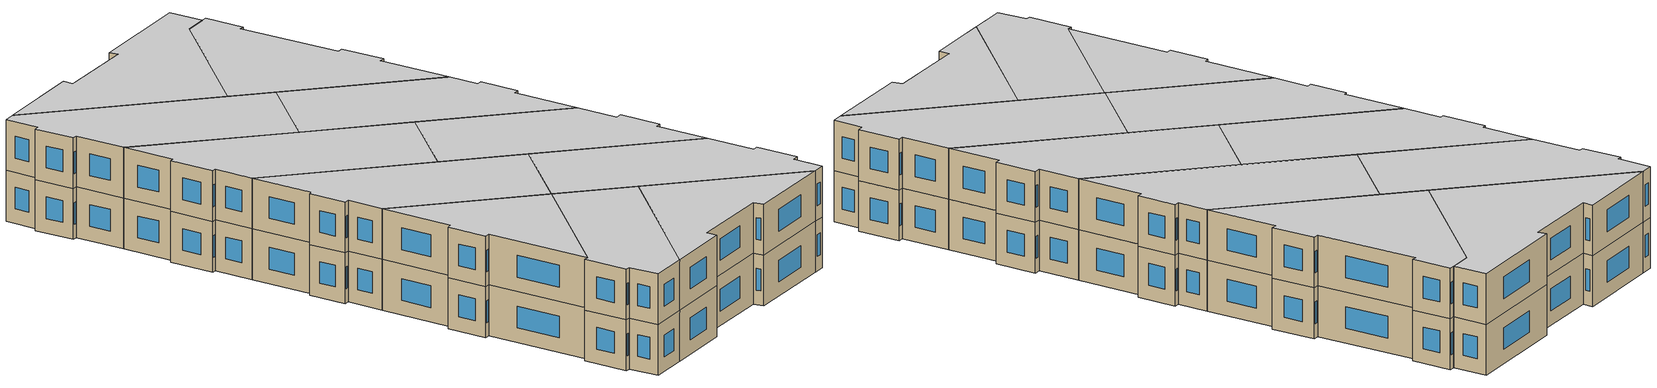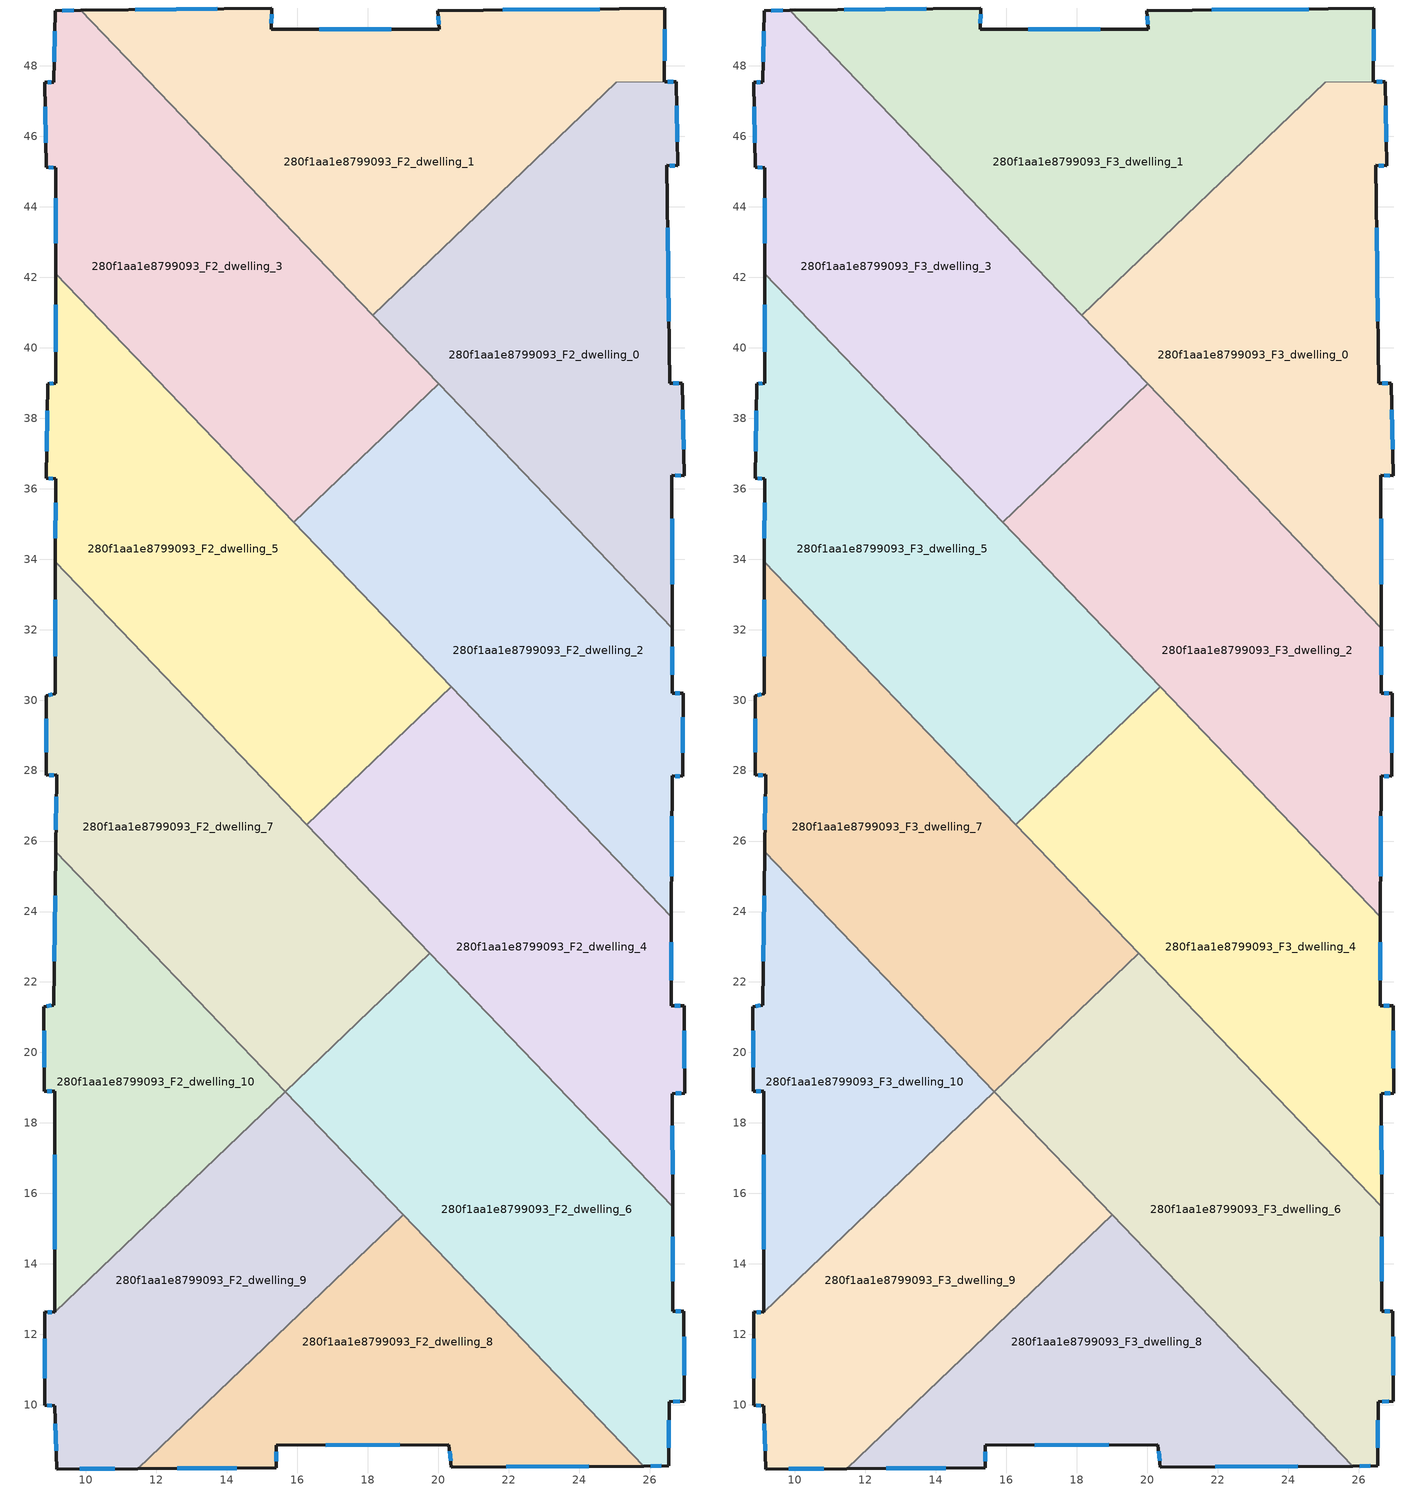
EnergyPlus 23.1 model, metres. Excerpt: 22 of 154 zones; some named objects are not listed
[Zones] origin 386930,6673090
280f1aa1e8799093_F2_dwelling_0
 floor to 280f1aa1e8799093_F1_dwelling_0 (EU_floor_Construction): 26.76,47.55 26.79,45.16 26.49,45.18 26.57,38.99 26.93,39 26.97,36.36 26.63,36.39 26.64,32.05 18.14,40.92 25.05,47.54 z6
 wall outside (EU_wall_Construction): 26.64,32.05 26.63,36.39 26.97,36.36 26.93,39 26.57,38.99 26.49,45.18 26.79,45.16 26.76,47.55 26.42,47.55 z6:9
 wall to 280f1aa1e8799093_F2_dwelling_1 (EU_wall_Construction): 26.42,47.55 25.05,47.54 18.14,40.92 z6:9
 wall to 280f1aa1e8799093_F2_dwelling_2 (EU_wall_Construction): 20.01,38.97 26.64,32.05 z6:9
 wall to 280f1aa1e8799093_F2_dwelling_3 (EU_wall_Construction): 18.14,40.92 20.01,38.97 z6:9
 window (EU_Window_Construction): 26.82,38.99 26.67,38.99 / 26.96,37.11 26.94,38.24 / 26.73,36.38 26.88,36.37 / 26.64,33.29 26.63,35.15 / 26.66,47.55 26.52,47.55 / 26.78,45.85 26.77,46.87 / 26.58,45.17 26.71,45.17 / 26.55,40.76 26.51,43.41 z6.86:8.14
280f1aa1e8799093_F2_dwelling_1
 floor to 280f1aa1e8799093_F1_dwelling_1 (EU_floor_Construction): 26.43,49.63 26.42,47.55 25.05,47.54 18.14,40.92 9.85,49.58 15.28,49.64 15.26,49.04 20.02,49.04 19.99,49.57 z6
 wall outside (EU_wall_Construction): 26.42,47.55 26.43,49.63 19.99,49.57 20.02,49.04 15.26,49.04 15.28,49.64 9.85,49.58 z6:9
 wall to 280f1aa1e8799093_F2_dwelling_3 (EU_wall_Construction): 9.85,49.58 18.14,40.92 z6:9
 window (EU_Window_Construction): 13.73,49.63 11.4,49.6 / 15.26,49.21 15.27,49.47 / 18.66,49.04 16.62,49.04 / 20,49.42 20.01,49.19 / 24.59,49.62 21.83,49.59 / 26.42,48.15 26.43,49.04 z6.86:8.14
280f1aa1e8799093_F2_dwelling_10
 floor to 280f1aa1e8799093_F1_dwelling_10 (EU_floor_Construction): 9.14,25.69 15.65,18.89 9.11,12.63 9.12,18.89 8.81,18.9 8.81,21.3 9.09,21.34 z6
 wall outside (EU_wall_Construction): 9.14,25.69 9.09,21.34 8.81,21.3 8.81,18.9 9.12,18.89 9.11,12.63 z6:9
 wall to 280f1aa1e8799093_F2_dwelling_7 (EU_wall_Construction): 15.65,18.89 9.14,25.69 z6:9
 wall to 280f1aa1e8799093_F2_dwelling_9 (EU_wall_Construction): 9.11,12.63 15.65,18.89 z6:9
 window (EU_Window_Construction): 9.01,21.33 8.89,21.31 / 9.13,24.45 9.1,22.59 / 9.11,17.1 9.11,14.42 / 8.9,18.9 9.03,18.89 / 8.81,20.62 8.81,19.59 z6.86:8.14
280f1aa1e8799093_F2_dwelling_2
 floor to 280f1aa1e8799093_F1_dwelling_2 (EU_floor_Construction): 26.64,32.05 26.64,30.2 26.95,30.19 26.94,27.84 26.63,27.85 26.62,23.85 15.9,35.04 20.01,38.97 z6
 wall outside (EU_wall_Construction): 26.62,23.85 26.63,27.85 26.94,27.84 26.95,30.19 26.64,30.2 26.64,32.05 z6:9
 wall to 280f1aa1e8799093_F2_dwelling_3 (EU_wall_Construction): 20.01,38.97 15.9,35.04 z6:9
 wall to 280f1aa1e8799093_F2_dwelling_4 (EU_wall_Construction): 20.36,30.39 26.62,23.85 z6:9
 wall to 280f1aa1e8799093_F2_dwelling_5 (EU_wall_Construction): 15.9,35.04 20.36,30.39 z6:9
 window (EU_Window_Construction): 26.62,24.99 26.63,26.71 / 26.64,30.72 26.64,31.52 / 26.86,30.19 26.73,30.19 / 26.94,28.51 26.94,29.52 / 26.72,27.85 26.85,27.84 z6.86:8.14
280f1aa1e8799093_F2_dwelling_3
 floor to 280f1aa1e8799093_F1_dwelling_3 (EU_floor_Construction): 9.85,49.58 20.01,38.97 15.9,35.04 9.14,42.11 9.15,45.11 8.87,45.13 8.84,47.53 9.09,47.54 9.12,49.57 z6
 wall outside (EU_wall_Construction): 9.85,49.58 9.12,49.57 9.09,47.54 8.84,47.53 8.87,45.13 9.15,45.11 9.14,42.11 z6:9
 wall to 280f1aa1e8799093_F2_dwelling_5 (EU_wall_Construction): 9.14,42.11 15.9,35.04 z6:9
 window (EU_Window_Construction): 8.84,46.85 8.86,45.82 / 9.02,47.54 8.91,47.53 / 9.12,48.99 9.1,48.12 / 9.65,49.58 9.33,49.57 / 9.14,44.25 9.14,42.96 / 8.95,45.12 9.07,45.12 z6.86:8.14
280f1aa1e8799093_F2_dwelling_4
 floor to 280f1aa1e8799093_F1_dwelling_4 (EU_floor_Construction): 26.62,23.85 26.61,21.33 26.98,21.32 26.99,18.84 26.65,18.83 26.65,15.62 16.27,26.47 20.36,30.38 z6
 wall outside (EU_wall_Construction): 26.65,15.62 26.65,18.83 26.99,18.84 26.98,21.32 26.61,21.33 26.62,23.85 z6:9
 wall to 280f1aa1e8799093_F2_dwelling_5 (EU_wall_Construction): 20.36,30.38 16.27,26.47 z6:9
 wall to 280f1aa1e8799093_F2_dwelling_6 (EU_wall_Construction): 19.76,22.82 26.65,15.62 z6:9
 wall to 280f1aa1e8799093_F2_dwelling_7 (EU_wall_Construction): 16.27,26.47 19.76,22.82 z6:9
 window (EU_Window_Construction): 26.65,16.54 26.65,17.92 / 26.61,22.05 26.61,23.13 / 26.87,21.32 26.71,21.33 / 26.99,19.55 26.98,20.61 / 26.74,18.83 26.89,18.84 z6.86:8.14
280f1aa1e8799093_F2_dwelling_5
 floor to 280f1aa1e8799093_F1_dwelling_5 (EU_floor_Construction): 9.14,42.11 20.36,30.38 16.27,26.47 9.13,33.92 9.14,36.28 8.87,36.3 8.91,38.98 9.14,39 z6
 wall outside (EU_wall_Construction): 9.14,42.11 9.14,39 8.91,38.98 8.87,36.3 9.14,36.28 9.13,33.92 z6:9
 wall to 280f1aa1e8799093_F2_dwelling_7 (EU_wall_Construction): 9.13,33.92 16.27,26.47 z6:9
 window (EU_Window_Construction): 8.9,38.21 8.88,37.06 / 9.08,38.99 8.98,38.98 / 9.14,41.22 9.14,39.89 / 9.14,35.6 9.13,34.6 / 8.95,36.29 9.06,36.28 z6.86:8.14
280f1aa1e8799093_F2_dwelling_6
 floor to 280f1aa1e8799093_F1_dwelling_6 (EU_floor_Construction): 26.65,15.62 26.65,12.66 26.97,12.66 26.98,10.11 26.55,10.08 26.54,8.26 25.83,8.26 15.65,18.89 19.76,22.82 z6
 wall outside (EU_wall_Construction): 25.83,8.26 26.54,8.26 26.55,10.08 26.98,10.11 26.97,12.66 26.65,12.66 26.65,15.62 z6:9
 wall to 280f1aa1e8799093_F2_dwelling_7 (EU_wall_Construction): 19.76,22.82 15.65,18.89 z6:9
 wall to 280f1aa1e8799093_F2_dwelling_8 (EU_wall_Construction): 19,15.39 25.83,8.26 z6:9
 wall to 280f1aa1e8799093_F2_dwelling_9 (EU_wall_Construction): 15.65,18.89 19,15.39 z6:9
 window (EU_Window_Construction): 26.54,8.78 26.55,9.56 / 26.03,8.26 26.33,8.26 / 26.65,13.5 26.65,14.77 / 26.88,12.66 26.74,12.66 / 26.98,10.84 26.97,11.93 / 26.68,10.09 26.86,10.1 z6.86:8.14
280f1aa1e8799093_F2_dwelling_7
 floor to 280f1aa1e8799093_F1_dwelling_7 (EU_floor_Construction): 9.13,33.92 19.76,22.82 15.65,18.89 9.14,25.69 9.17,27.88 8.88,27.87 8.87,30.12 9.12,30.18 z6
 wall outside (EU_wall_Construction): 9.13,33.92 9.12,30.18 8.87,30.12 8.88,27.87 9.17,27.88 9.14,25.69 z6:9
 window (EU_Window_Construction): 8.87,29.48 8.87,28.51 / 9.05,30.16 8.94,30.14 / 9.13,32.85 9.12,31.25 / 9.16,27.25 9.15,26.31 / 8.96,27.87 9.08,27.87 z6.86:8.14
280f1aa1e8799093_F2_dwelling_8
 floor to 280f1aa1e8799093_F1_dwelling_8 (EU_floor_Construction): 19,15.39 25.83,8.26 20.37,8.23 20.3,8.87 15.4,8.84 15.41,8.21 11.47,8.19 z6
 wall outside (EU_wall_Construction): 11.47,8.19 15.41,8.21 15.4,8.84 20.3,8.87 20.37,8.23 25.83,8.26 z6:9
 wall to 280f1aa1e8799093_F2_dwelling_9 (EU_wall_Construction): 19,15.39 11.47,8.19 z6:9
 window (EU_Window_Construction): 12.6,8.19 14.28,8.2 / 21.93,8.24 24.27,8.25 / 20.32,8.68 20.35,8.41 / 16.8,8.85 18.9,8.86 / 15.4,8.39 15.4,8.66 z6.86:8.14
280f1aa1e8799093_F2_dwelling_9
 floor to 280f1aa1e8799093_F1_dwelling_9 (EU_floor_Construction): 15.65,18.89 19,15.39 11.47,8.19 9.17,8.18 9.11,9.97 8.83,9.99 8.83,12.63 9.11,12.63 z6
 wall outside (EU_wall_Construction): 9.11,12.63 8.83,12.63 8.83,9.99 9.11,9.97 9.17,8.18 11.47,8.19 z6:9
 window (EU_Window_Construction): 9.03,12.63 8.91,12.63 / 9.83,8.18 10.81,8.18 / 9.12,9.46 9.15,8.69 / 8.91,9.99 9.03,9.98 / 8.83,11.88 8.83,10.75 z6.86:8.14
280f1aa1e8799093_F3_dwelling_0
 floor to 280f1aa1e8799093_F2_dwelling_0 (EU_floor_Construction): 26.76,47.55 26.79,45.16 26.49,45.18 26.57,38.99 26.93,39 26.97,36.36 26.63,36.39 26.64,32.05 18.14,40.92 25.05,47.54 z9
 wall outside (EU_wall_Construction): 26.64,32.05 26.63,36.39 26.97,36.36 26.93,39 26.57,38.99 26.49,45.18 26.79,45.16 26.76,47.55 26.42,47.55 z9:12
 wall to 280f1aa1e8799093_F3_dwelling_1 (EU_wall_Construction): 26.42,47.55 25.05,47.54 18.14,40.92 z9:12
 wall to 280f1aa1e8799093_F3_dwelling_2 (EU_wall_Construction): 20.01,38.97 26.64,32.05 z9:12
 wall to 280f1aa1e8799093_F3_dwelling_3 (EU_wall_Construction): 18.14,40.92 20.01,38.97 z9:12
 window (EU_Window_Construction): 26.82,38.99 26.67,38.99 / 26.96,37.11 26.94,38.24 / 26.73,36.38 26.88,36.37 / 26.64,33.29 26.63,35.15 / 26.66,47.55 26.52,47.55 / 26.78,45.85 26.77,46.87 / 26.58,45.17 26.71,45.17 / 26.55,40.76 26.51,43.41 z9.86:11.14
 ceiling to 280f1aa1e8799093_F4_dwelling_0 (EU_floor_Construction): 26.64,32.05 26.63,36.39 26.97,36.36 26.93,39 26.57,38.99 26.49,45.18 26.79,45.16 26.76,47.55 25.05,47.54 18.14,40.92 z12
280f1aa1e8799093_F3_dwelling_1
 floor to 280f1aa1e8799093_F2_dwelling_1 (EU_floor_Construction): 26.43,49.63 26.42,47.55 25.05,47.54 18.14,40.92 9.85,49.58 15.28,49.64 15.26,49.04 20.02,49.04 19.99,49.57 z9
 wall outside (EU_wall_Construction): 26.42,47.55 26.43,49.63 19.99,49.57 20.02,49.04 15.26,49.04 15.28,49.64 9.85,49.58 z9:12
 wall to 280f1aa1e8799093_F3_dwelling_3 (EU_wall_Construction): 9.85,49.58 18.14,40.92 z9:12
 window (EU_Window_Construction): 13.73,49.63 11.4,49.6 / 15.26,49.21 15.27,49.47 / 18.66,49.04 16.62,49.04 / 20,49.42 20.01,49.19 / 24.59,49.62 21.83,49.59 / 26.42,48.15 26.43,49.04 z9.86:11.14
 ceiling to 280f1aa1e8799093_F4_dwelling_1 (EU_floor_Construction): 26.42,47.55 26.43,49.63 19.99,49.57 20.02,49.04 15.26,49.04 15.28,49.64 9.85,49.58 18.14,40.92 25.05,47.54 z12
280f1aa1e8799093_F3_dwelling_10
 floor to 280f1aa1e8799093_F2_dwelling_10 (EU_floor_Construction): 9.14,25.69 15.65,18.89 9.11,12.63 9.12,18.89 8.81,18.9 8.81,21.3 9.09,21.34 z9
 wall outside (EU_wall_Construction): 9.14,25.69 9.09,21.34 8.81,21.3 8.81,18.9 9.12,18.89 9.11,12.63 z9:12
 wall to 280f1aa1e8799093_F3_dwelling_7 (EU_wall_Construction): 15.65,18.89 9.14,25.69 z9:12
 wall to 280f1aa1e8799093_F3_dwelling_9 (EU_wall_Construction): 9.11,12.63 15.65,18.89 z9:12
 window (EU_Window_Construction): 9.01,21.33 8.89,21.31 / 9.13,24.45 9.1,22.59 / 9.11,17.1 9.11,14.42 / 8.9,18.9 9.03,18.89 / 8.81,20.62 8.81,19.59 z9.86:11.14
 ceiling to 280f1aa1e8799093_F4_dwelling_10 (EU_floor_Construction): 15.65,18.89 9.14,25.69 9.09,21.34 8.81,21.3 8.81,18.9 9.12,18.89 9.11,12.63 z12
280f1aa1e8799093_F3_dwelling_2
 floor to 280f1aa1e8799093_F2_dwelling_2 (EU_floor_Construction): 26.64,32.05 26.64,30.2 26.95,30.19 26.94,27.84 26.63,27.85 26.62,23.85 15.9,35.04 20.01,38.97 z9
 wall outside (EU_wall_Construction): 26.62,23.85 26.63,27.85 26.94,27.84 26.95,30.19 26.64,30.2 26.64,32.05 z9:12
 wall to 280f1aa1e8799093_F3_dwelling_3 (EU_wall_Construction): 20.01,38.97 15.9,35.04 z9:12
 wall to 280f1aa1e8799093_F3_dwelling_4 (EU_wall_Construction): 20.36,30.39 26.62,23.85 z9:12
 wall to 280f1aa1e8799093_F3_dwelling_5 (EU_wall_Construction): 15.9,35.04 20.36,30.39 z9:12
 window (EU_Window_Construction): 26.62,24.99 26.63,26.71 / 26.64,30.72 26.64,31.52 / 26.86,30.19 26.73,30.19 / 26.94,28.51 26.94,29.52 / 26.72,27.85 26.85,27.84 z9.86:11.14
 ceiling to 280f1aa1e8799093_F4_dwelling_2 (EU_floor_Construction): 26.62,23.85 26.63,27.85 26.94,27.84 26.95,30.19 26.64,30.2 26.64,32.05 20.01,38.97 15.9,35.04 z12
280f1aa1e8799093_F3_dwelling_3
 floor to 280f1aa1e8799093_F2_dwelling_3 (EU_floor_Construction): 9.85,49.58 20.01,38.97 15.9,35.04 9.14,42.11 9.15,45.11 8.87,45.13 8.84,47.53 9.09,47.54 9.12,49.57 z9
 wall outside (EU_wall_Construction): 9.85,49.58 9.12,49.57 9.09,47.54 8.84,47.53 8.87,45.13 9.15,45.11 9.14,42.11 z9:12
 wall to 280f1aa1e8799093_F3_dwelling_5 (EU_wall_Construction): 9.14,42.11 15.9,35.04 z9:12
 window (EU_Window_Construction): 8.84,46.85 8.86,45.82 / 9.02,47.54 8.91,47.53 / 9.12,48.99 9.1,48.12 / 9.65,49.58 9.33,49.57 / 9.14,44.25 9.14,42.96 / 8.95,45.12 9.07,45.12 z9.86:11.14
 ceiling to 280f1aa1e8799093_F4_dwelling_3 (EU_floor_Construction): 20.01,38.97 9.85,49.58 9.12,49.57 9.09,47.54 8.84,47.53 8.87,45.13 9.15,45.11 9.14,42.11 15.9,35.04 z12
280f1aa1e8799093_F3_dwelling_4
 floor to 280f1aa1e8799093_F2_dwelling_4 (EU_floor_Construction): 26.62,23.85 26.61,21.33 26.98,21.32 26.99,18.84 26.65,18.83 26.65,15.62 16.27,26.47 20.36,30.38 z9
 wall outside (EU_wall_Construction): 26.65,15.62 26.65,18.83 26.99,18.84 26.98,21.32 26.61,21.33 26.62,23.85 z9:12
 wall to 280f1aa1e8799093_F3_dwelling_5 (EU_wall_Construction): 20.36,30.38 16.27,26.47 z9:12
 wall to 280f1aa1e8799093_F3_dwelling_6 (EU_wall_Construction): 19.76,22.82 26.65,15.62 z9:12
 wall to 280f1aa1e8799093_F3_dwelling_7 (EU_wall_Construction): 16.27,26.47 19.76,22.82 z9:12
 window (EU_Window_Construction): 26.65,16.54 26.65,17.92 / 26.61,22.05 26.61,23.13 / 26.87,21.32 26.71,21.33 / 26.99,19.55 26.98,20.61 / 26.74,18.83 26.89,18.84 z9.86:11.14
 ceiling to 280f1aa1e8799093_F4_dwelling_4 (EU_floor_Construction): 26.65,15.62 26.65,18.83 26.99,18.84 26.98,21.32 26.61,21.33 26.62,23.85 20.36,30.38 16.27,26.47 z12
280f1aa1e8799093_F3_dwelling_5
 floor to 280f1aa1e8799093_F2_dwelling_5 (EU_floor_Construction): 9.14,42.11 20.36,30.38 16.27,26.47 9.13,33.92 9.14,36.28 8.87,36.3 8.91,38.98 9.14,39 z9
 wall outside (EU_wall_Construction): 9.14,42.11 9.14,39 8.91,38.98 8.87,36.3 9.14,36.28 9.13,33.92 z9:12
 wall to 280f1aa1e8799093_F3_dwelling_7 (EU_wall_Construction): 9.13,33.92 16.27,26.47 z9:12
 window (EU_Window_Construction): 8.9,38.21 8.88,37.06 / 9.08,38.99 8.98,38.98 / 9.14,41.22 9.14,39.89 / 9.14,35.6 9.13,34.6 / 8.95,36.29 9.06,36.28 z9.86:11.14
 ceiling to 280f1aa1e8799093_F4_dwelling_5 (EU_floor_Construction): 20.36,30.38 9.14,42.11 9.14,39 8.91,38.98 8.87,36.3 9.14,36.28 9.13,33.92 16.27,26.47 z12
280f1aa1e8799093_F3_dwelling_6
 floor to 280f1aa1e8799093_F2_dwelling_6 (EU_floor_Construction): 26.65,15.62 26.65,12.66 26.97,12.66 26.98,10.11 26.55,10.08 26.54,8.26 25.83,8.26 15.65,18.89 19.76,22.82 z9
 wall outside (EU_wall_Construction): 25.83,8.26 26.54,8.26 26.55,10.08 26.98,10.11 26.97,12.66 26.65,12.66 26.65,15.62 z9:12
 wall to 280f1aa1e8799093_F3_dwelling_7 (EU_wall_Construction): 19.76,22.82 15.65,18.89 z9:12
 wall to 280f1aa1e8799093_F3_dwelling_8 (EU_wall_Construction): 19,15.39 25.83,8.26 z9:12
 wall to 280f1aa1e8799093_F3_dwelling_9 (EU_wall_Construction): 15.65,18.89 19,15.39 z9:12
 window (EU_Window_Construction): 26.54,8.78 26.55,9.56 / 26.03,8.26 26.33,8.26 / 26.65,13.5 26.65,14.77 / 26.88,12.66 26.74,12.66 / 26.98,10.84 26.97,11.93 / 26.68,10.09 26.86,10.1 z9.86:11.14
 ceiling to 280f1aa1e8799093_F4_dwelling_6 (EU_floor_Construction): 26.54,8.26 26.55,10.08 26.98,10.11 26.97,12.66 26.65,12.66 26.65,15.62 19.76,22.82 15.65,18.89 25.83,8.26 z12
280f1aa1e8799093_F3_dwelling_7
 floor to 280f1aa1e8799093_F2_dwelling_7 (EU_floor_Construction): 9.13,33.92 19.76,22.82 15.65,18.89 9.14,25.69 9.17,27.88 8.88,27.87 8.87,30.12 9.12,30.18 z9
 wall outside (EU_wall_Construction): 9.13,33.92 9.12,30.18 8.87,30.12 8.88,27.87 9.17,27.88 9.14,25.69 z9:12
 window (EU_Window_Construction): 8.87,29.48 8.87,28.51 / 9.05,30.16 8.94,30.14 / 9.13,32.85 9.12,31.25 / 9.16,27.25 9.15,26.31 / 8.96,27.87 9.08,27.87 z9.86:11.14
 ceiling to 280f1aa1e8799093_F4_dwelling_7 (EU_floor_Construction): 19.76,22.82 9.13,33.92 9.12,30.18 8.87,30.12 8.88,27.87 9.17,27.88 9.14,25.69 15.65,18.89 z12
280f1aa1e8799093_F3_dwelling_8
 floor to 280f1aa1e8799093_F2_dwelling_8 (EU_floor_Construction): 19,15.39 25.83,8.26 20.37,8.23 20.3,8.87 15.4,8.84 15.41,8.21 11.47,8.19 z9
 wall outside (EU_wall_Construction): 11.47,8.19 15.41,8.21 15.4,8.84 20.3,8.87 20.37,8.23 25.83,8.26 z9:12
 wall to 280f1aa1e8799093_F3_dwelling_9 (EU_wall_Construction): 19,15.39 11.47,8.19 z9:12
 window (EU_Window_Construction): 12.6,8.19 14.28,8.2 / 21.93,8.24 24.27,8.25 / 20.32,8.68 20.35,8.41 / 16.8,8.85 18.9,8.86 / 15.4,8.39 15.4,8.66 z9.86:11.14
 ceiling to 280f1aa1e8799093_F4_dwelling_8 (EU_floor_Construction): 25.83,8.26 19,15.39 11.47,8.19 15.41,8.21 15.4,8.84 20.3,8.87 20.37,8.23 z12
280f1aa1e8799093_F3_dwelling_9
 floor to 280f1aa1e8799093_F2_dwelling_9 (EU_floor_Construction): 15.65,18.89 19,15.39 11.47,8.19 9.17,8.18 9.11,9.97 8.83,9.99 8.83,12.63 9.11,12.63 z9
 wall outside (EU_wall_Construction): 9.11,12.63 8.83,12.63 8.83,9.99 9.11,9.97 9.17,8.18 11.47,8.19 z9:12
 window (EU_Window_Construction): 9.03,12.63 8.91,12.63 / 9.83,8.18 10.81,8.18 / 9.12,9.46 9.15,8.69 / 8.91,9.99 9.03,9.98 / 8.83,11.88 8.83,10.75 z9.86:11.14
 ceiling to 280f1aa1e8799093_F4_dwelling_9 (EU_floor_Construction): 19,15.39 15.65,18.89 9.11,12.63 8.83,12.63 8.83,9.99 9.11,9.97 9.17,8.18 11.47,8.19 z12
[Building]
EU S2 Campaign: North Axis=0; Terrain=City; Solar Distribution=FullExterior
[Site:Location]
Helsinki-Vantaa.AP: Latitude=60.317; Longitude=24.963; Time Zone=2; Elevation=54.6
[SizingPeriod:WeatherFileDays]
AnnualSizingPeriod: Begin Month=1; Begin Day of Month=1; End Month=12; End Day of Month=31; Day of Week for Start Day=Monday; Use Weather File Daylight Saving Period=No; Use Weather File Rain and Snow Indicators=No
[MATERIAL]
EU_InternalMass_Material: Roughness=MediumRough; Thickness=0.1; Conductivity=1; Density=1800; Specific Heat=900; Thermal Absorptance=0.9; Solar Absorptance=0.7; Visible Absorptance=0.7
[MATERIAL:NOMASS] Roughness=MediumRough; Thermal Absorptance=0.9; Solar Absorptance=0.7; Visible Absorptance=0.7
Name | Thermal Resistance
EU_wall_NoMass | 1.10183
EU_floor_NoMass | 1.70606
[WINDOWMATERIAL:SIMPLEGLAZINGSYSTEM]
EU_Window_SimpleGlazing: UFactor=3.11035; Solar Heat Gain Coefficient=0.8; Visible Transmittance=0.8
[CONSTRUCTION]
EU_wall_Construction: EU_wall_NoMass
EU_floor_Construction: EU_floor_NoMass
EU_Window_Construction: EU_Window_SimpleGlazing
EU_InternalMass_Construction: EU_InternalMass_Material
[ZONE] Type=1; Multiplier=1; Ceiling Height=autocalculate; Floor Area=autocalculate; Part of Total Floor Area=Yes
Name | Volume
280f1aa1e8799093_F2_dwelling_0; 280f1aa1e8799093_F3_dwelling_0 | 214.6875
280f1aa1e8799093_F2_dwelling_1; 280f1aa1e8799093_F3_dwelling_1 | 220.052
280f1aa1e8799093_F2_dwelling_10; 280f1aa1e8799093_F3_dwelling_10 | 130.581
280f1aa1e8799093_F2_dwelling_2; 280f1aa1e8799093_F3_dwelling_2 | 216.042
280f1aa1e8799093_F2_dwelling_3; 280f1aa1e8799093_F3_dwelling_3 | 218.72
280f1aa1e8799093_F2_dwelling_4; 280f1aa1e8799093_F3_dwelling_4 | 207.075
280f1aa1e8799093_F2_dwelling_5; 280f1aa1e8799093_F3_dwelling_5 | 227.642
280f1aa1e8799093_F2_dwelling_6; 280f1aa1e8799093_F3_dwelling_6 | 221.536
280f1aa1e8799093_F2_dwelling_7; 280f1aa1e8799093_F3_dwelling_7 | 213.204
280f1aa1e8799093_F2_dwelling_8; 280f1aa1e8799093_F3_dwelling_8 | 144.91
280f1aa1e8799093_F2_dwelling_9; 280f1aa1e8799093_F3_dwelling_9 | 159.262
[INTERNALMASS] Construction=EU_InternalMass_Construction
Name | Zone or ZoneList | Surface Area
280f1aa1e8799093_F2_dwelling_0_EU_InternalMass | 280f1aa1e8799093_F2_dwelling_0 | 71.5622
280f1aa1e8799093_F2_dwelling_1_EU_InternalMass | 280f1aa1e8799093_F2_dwelling_1 | 73.3507
280f1aa1e8799093_F2_dwelling_2_EU_InternalMass | 280f1aa1e8799093_F2_dwelling_2 | 72.0144
280f1aa1e8799093_F2_dwelling_3_EU_InternalMass | 280f1aa1e8799093_F2_dwelling_3 | 72.9069
280f1aa1e8799093_F2_dwelling_4_EU_InternalMass | 280f1aa1e8799093_F2_dwelling_4 | 69.0252
280f1aa1e8799093_F2_dwelling_5_EU_InternalMass | 280f1aa1e8799093_F2_dwelling_5 | 75.8806
280f1aa1e8799093_F2_dwelling_6_EU_InternalMass | 280f1aa1e8799093_F2_dwelling_6 | 73.8447
280f1aa1e8799093_F2_dwelling_7_EU_InternalMass | 280f1aa1e8799093_F2_dwelling_7 | 71.0675
280f1aa1e8799093_F2_dwelling_8_EU_InternalMass | 280f1aa1e8799093_F2_dwelling_8 | 48.3039
280f1aa1e8799093_F2_dwelling_9_EU_InternalMass | 280f1aa1e8799093_F2_dwelling_9 | 53.0879
280f1aa1e8799093_F2_dwelling_10_EU_InternalMass | 280f1aa1e8799093_F2_dwelling_10 | 43.5272
280f1aa1e8799093_F3_dwelling_0_EU_InternalMass | 280f1aa1e8799093_F3_dwelling_0 | 71.5622
280f1aa1e8799093_F3_dwelling_1_EU_InternalMass | 280f1aa1e8799093_F3_dwelling_1 | 73.3507
280f1aa1e8799093_F3_dwelling_2_EU_InternalMass | 280f1aa1e8799093_F3_dwelling_2 | 72.0144
280f1aa1e8799093_F3_dwelling_3_EU_InternalMass | 280f1aa1e8799093_F3_dwelling_3 | 72.9069
280f1aa1e8799093_F3_dwelling_4_EU_InternalMass | 280f1aa1e8799093_F3_dwelling_4 | 69.0252
280f1aa1e8799093_F3_dwelling_5_EU_InternalMass | 280f1aa1e8799093_F3_dwelling_5 | 75.8806
280f1aa1e8799093_F3_dwelling_6_EU_InternalMass | 280f1aa1e8799093_F3_dwelling_6 | 73.8447
280f1aa1e8799093_F3_dwelling_7_EU_InternalMass | 280f1aa1e8799093_F3_dwelling_7 | 71.0675
280f1aa1e8799093_F3_dwelling_8_EU_InternalMass | 280f1aa1e8799093_F3_dwelling_8 | 48.3039
280f1aa1e8799093_F3_dwelling_9_EU_InternalMass | 280f1aa1e8799093_F3_dwelling_9 | 53.0879
280f1aa1e8799093_F3_dwelling_10_EU_InternalMass | 280f1aa1e8799093_F3_dwelling_10 | 43.5272
[OTHEREQUIPMENT] Fuel Type=Electricity; Design Level Calculation Method=Watts/Area; Power per Zone Floor Area=1; Fraction Latent=0; Fraction Radiant=0; Fraction Lost=0; Carbon Dioxide Generation Rate=0; EndUse Subcategory=EU_Step8_InternalGains
Name | Zone or ZoneList or Space or SpaceList | Schedule
EU_Step8_InternalGain_280f1aa1e8799093_F2_dwelling_0_f000 | 280f1aa1e8799093_F2_dwelling_0 | EU_Step8_GainSchedule_280f1aa1e8799093_F2_dwelling_0_f000
EU_Step8_InternalGain_280f1aa1e8799093_F2_dwelling_1_f000 | 280f1aa1e8799093_F2_dwelling_1 | EU_Step8_GainSchedule_280f1aa1e8799093_F2_dwelling_1_f000
EU_Step8_InternalGain_280f1aa1e8799093_F2_dwelling_2_f000 | 280f1aa1e8799093_F2_dwelling_2 | EU_Step8_GainSchedule_280f1aa1e8799093_F2_dwelling_2_f000
EU_Step8_InternalGain_280f1aa1e8799093_F2_dwelling_3_f000 | 280f1aa1e8799093_F2_dwelling_3 | EU_Step8_GainSchedule_280f1aa1e8799093_F2_dwelling_3_f000
EU_Step8_InternalGain_280f1aa1e8799093_F2_dwelling_4_f000 | 280f1aa1e8799093_F2_dwelling_4 | EU_Step8_GainSchedule_280f1aa1e8799093_F2_dwelling_4_f000
EU_Step8_InternalGain_280f1aa1e8799093_F2_dwelling_5_f000 | 280f1aa1e8799093_F2_dwelling_5 | EU_Step8_GainSchedule_280f1aa1e8799093_F2_dwelling_5_f000
EU_Step8_InternalGain_280f1aa1e8799093_F2_dwelling_6_f000 | 280f1aa1e8799093_F2_dwelling_6 | EU_Step8_GainSchedule_280f1aa1e8799093_F2_dwelling_6_f000
EU_Step8_InternalGain_280f1aa1e8799093_F2_dwelling_7_f000 | 280f1aa1e8799093_F2_dwelling_7 | EU_Step8_GainSchedule_280f1aa1e8799093_F2_dwelling_7_f000
EU_Step8_InternalGain_280f1aa1e8799093_F2_dwelling_8_f000 | 280f1aa1e8799093_F2_dwelling_8 | EU_Step8_GainSchedule_280f1aa1e8799093_F2_dwelling_8_f000
EU_Step8_InternalGain_280f1aa1e8799093_F2_dwelling_9_f000 | 280f1aa1e8799093_F2_dwelling_9 | EU_Step8_GainSchedule_280f1aa1e8799093_F2_dwelling_9_f000
EU_Step8_InternalGain_280f1aa1e8799093_F2_dwelling_10_f000 | 280f1aa1e8799093_F2_dwelling_10 | EU_Step8_GainSchedule_280f1aa1e8799093_F2_dwelling_10_f000
EU_Step8_InternalGain_280f1aa1e8799093_F3_dwelling_0_f000 | 280f1aa1e8799093_F3_dwelling_0 | EU_Step8_GainSchedule_280f1aa1e8799093_F3_dwelling_0_f000
EU_Step8_InternalGain_280f1aa1e8799093_F3_dwelling_1_f000 | 280f1aa1e8799093_F3_dwelling_1 | EU_Step8_GainSchedule_280f1aa1e8799093_F3_dwelling_1_f000
EU_Step8_InternalGain_280f1aa1e8799093_F3_dwelling_2_f000 | 280f1aa1e8799093_F3_dwelling_2 | EU_Step8_GainSchedule_280f1aa1e8799093_F3_dwelling_2_f000
EU_Step8_InternalGain_280f1aa1e8799093_F3_dwelling_3_f000 | 280f1aa1e8799093_F3_dwelling_3 | EU_Step8_GainSchedule_280f1aa1e8799093_F3_dwelling_3_f000
EU_Step8_InternalGain_280f1aa1e8799093_F3_dwelling_4_f000 | 280f1aa1e8799093_F3_dwelling_4 | EU_Step8_GainSchedule_280f1aa1e8799093_F3_dwelling_4_f000
EU_Step8_InternalGain_280f1aa1e8799093_F3_dwelling_5_f000 | 280f1aa1e8799093_F3_dwelling_5 | EU_Step8_GainSchedule_280f1aa1e8799093_F3_dwelling_5_f000
EU_Step8_InternalGain_280f1aa1e8799093_F3_dwelling_6_f000 | 280f1aa1e8799093_F3_dwelling_6 | EU_Step8_GainSchedule_280f1aa1e8799093_F3_dwelling_6_f000
EU_Step8_InternalGain_280f1aa1e8799093_F3_dwelling_7_f000 | 280f1aa1e8799093_F3_dwelling_7 | EU_Step8_GainSchedule_280f1aa1e8799093_F3_dwelling_7_f000
EU_Step8_InternalGain_280f1aa1e8799093_F3_dwelling_8_f000 | 280f1aa1e8799093_F3_dwelling_8 | EU_Step8_GainSchedule_280f1aa1e8799093_F3_dwelling_8_f000
EU_Step8_InternalGain_280f1aa1e8799093_F3_dwelling_9_f000 | 280f1aa1e8799093_F3_dwelling_9 | EU_Step8_GainSchedule_280f1aa1e8799093_F3_dwelling_9_f000
EU_Step8_InternalGain_280f1aa1e8799093_F3_dwelling_10_f000 | 280f1aa1e8799093_F3_dwelling_10 | EU_Step8_GainSchedule_280f1aa1e8799093_F3_dwelling_10_f000
[ZONEVENTILATION:DESIGNFLOWRATE] Schedule=EU_AlwaysOn; Design Flow Rate Calculation Method=AirChanges/Hour; Air Changes per Hour=0.756316; Ventilation Type=Natural; Fan Pressure Rise=0; Fan Total Efficiency=1; Constant Term Coefficient=1; Temperature Term Coefficient=0; Velocity Term Coefficient=0; Velocity Squared Term Coefficient=0; Minimum Indoor Temperature=-100; Maximum Indoor Temperature=100; Delta Temperature=-100; Minimum Outdoor Temperature=-100; Maximum Outdoor Temperature=100; Maximum Wind Speed=40
Name | Zone or ZoneList or Space or SpaceList
EU_ConstantAir_280f1aa1e8799093_F2_dwelling_0 | 280f1aa1e8799093_F2_dwelling_0
EU_ConstantAir_280f1aa1e8799093_F2_dwelling_1 | 280f1aa1e8799093_F2_dwelling_1
EU_ConstantAir_280f1aa1e8799093_F2_dwelling_2 | 280f1aa1e8799093_F2_dwelling_2
EU_ConstantAir_280f1aa1e8799093_F2_dwelling_3 | 280f1aa1e8799093_F2_dwelling_3
EU_ConstantAir_280f1aa1e8799093_F2_dwelling_4 | 280f1aa1e8799093_F2_dwelling_4
EU_ConstantAir_280f1aa1e8799093_F2_dwelling_5 | 280f1aa1e8799093_F2_dwelling_5
EU_ConstantAir_280f1aa1e8799093_F2_dwelling_6 | 280f1aa1e8799093_F2_dwelling_6
EU_ConstantAir_280f1aa1e8799093_F2_dwelling_7 | 280f1aa1e8799093_F2_dwelling_7
EU_ConstantAir_280f1aa1e8799093_F2_dwelling_8 | 280f1aa1e8799093_F2_dwelling_8
EU_ConstantAir_280f1aa1e8799093_F2_dwelling_9 | 280f1aa1e8799093_F2_dwelling_9
EU_ConstantAir_280f1aa1e8799093_F2_dwelling_10 | 280f1aa1e8799093_F2_dwelling_10
EU_ConstantAir_280f1aa1e8799093_F3_dwelling_0 | 280f1aa1e8799093_F3_dwelling_0
EU_ConstantAir_280f1aa1e8799093_F3_dwelling_1 | 280f1aa1e8799093_F3_dwelling_1
EU_ConstantAir_280f1aa1e8799093_F3_dwelling_2 | 280f1aa1e8799093_F3_dwelling_2
EU_ConstantAir_280f1aa1e8799093_F3_dwelling_3 | 280f1aa1e8799093_F3_dwelling_3
EU_ConstantAir_280f1aa1e8799093_F3_dwelling_4 | 280f1aa1e8799093_F3_dwelling_4
EU_ConstantAir_280f1aa1e8799093_F3_dwelling_5 | 280f1aa1e8799093_F3_dwelling_5
EU_ConstantAir_280f1aa1e8799093_F3_dwelling_6 | 280f1aa1e8799093_F3_dwelling_6
EU_ConstantAir_280f1aa1e8799093_F3_dwelling_7 | 280f1aa1e8799093_F3_dwelling_7
EU_ConstantAir_280f1aa1e8799093_F3_dwelling_8 | 280f1aa1e8799093_F3_dwelling_8
EU_ConstantAir_280f1aa1e8799093_F3_dwelling_9 | 280f1aa1e8799093_F3_dwelling_9
EU_ConstantAir_280f1aa1e8799093_F3_dwelling_10 | 280f1aa1e8799093_F3_dwelling_10
[HVACTEMPLATE:ZONE:IDEALLOADSAIRSYSTEM] System Availability Schedule=EU_AlwaysOn; Maximum Heating Supply Air Temperature=50; Minimum Cooling Supply Air Temperature=13; Maximum Heating Supply Air Humidity Ratio=0.0156; Minimum Cooling Supply Air Humidity Ratio=0.0077; Heating Limit=NoLimit; Cooling Limit=NoLimit; Heating Availability Schedule=EU_AlwaysOn; Cooling Availability Schedule=EU_CoolingOff; Dehumidification Control Type=ConstantSensibleHeatRatio; Cooling Sensible Heat Ratio=0.7; Dehumidification Setpoint=60; Humidification Control Type=None; Humidification Setpoint=30; Outdoor Air Method=None; Outdoor Air Flow Rate per Person=0.00944; Outdoor Air Flow Rate per Zone Floor Area=0; Outdoor Air Flow Rate per Zone=0; Demand Controlled Ventilation Type=None; Outdoor Air Economizer Type=NoEconomizer; Heat Recovery Type=None; Sensible Heat Recovery Effectiveness=0.7; Latent Heat Recovery Effectiveness=0.65
Name | Template Thermostat
280f1aa1e8799093_F2_dwelling_0 | EU_HeatOnly_280f1aa1e8799093_F2_dwelling_0
280f1aa1e8799093_F2_dwelling_1 | EU_HeatOnly_280f1aa1e8799093_F2_dwelling_1
280f1aa1e8799093_F2_dwelling_2 | EU_HeatOnly_280f1aa1e8799093_F2_dwelling_2
280f1aa1e8799093_F2_dwelling_3 | EU_HeatOnly_280f1aa1e8799093_F2_dwelling_3
280f1aa1e8799093_F2_dwelling_4 | EU_HeatOnly_280f1aa1e8799093_F2_dwelling_4
280f1aa1e8799093_F2_dwelling_5 | EU_HeatOnly_280f1aa1e8799093_F2_dwelling_5
280f1aa1e8799093_F2_dwelling_6 | EU_HeatOnly_280f1aa1e8799093_F2_dwelling_6
280f1aa1e8799093_F2_dwelling_7 | EU_HeatOnly_280f1aa1e8799093_F2_dwelling_7
280f1aa1e8799093_F2_dwelling_8 | EU_HeatOnly_280f1aa1e8799093_F2_dwelling_8
280f1aa1e8799093_F2_dwelling_9 | EU_HeatOnly_280f1aa1e8799093_F2_dwelling_9
280f1aa1e8799093_F2_dwelling_10 | EU_HeatOnly_280f1aa1e8799093_F2_dwelling_10
280f1aa1e8799093_F3_dwelling_0 | EU_HeatOnly_280f1aa1e8799093_F3_dwelling_0
280f1aa1e8799093_F3_dwelling_1 | EU_HeatOnly_280f1aa1e8799093_F3_dwelling_1
280f1aa1e8799093_F3_dwelling_2 | EU_HeatOnly_280f1aa1e8799093_F3_dwelling_2
280f1aa1e8799093_F3_dwelling_3 | EU_HeatOnly_280f1aa1e8799093_F3_dwelling_3
280f1aa1e8799093_F3_dwelling_4 | EU_HeatOnly_280f1aa1e8799093_F3_dwelling_4
280f1aa1e8799093_F3_dwelling_5 | EU_HeatOnly_280f1aa1e8799093_F3_dwelling_5
280f1aa1e8799093_F3_dwelling_6 | EU_HeatOnly_280f1aa1e8799093_F3_dwelling_6
280f1aa1e8799093_F3_dwelling_7 | EU_HeatOnly_280f1aa1e8799093_F3_dwelling_7
280f1aa1e8799093_F3_dwelling_8 | EU_HeatOnly_280f1aa1e8799093_F3_dwelling_8
280f1aa1e8799093_F3_dwelling_9 | EU_HeatOnly_280f1aa1e8799093_F3_dwelling_9
280f1aa1e8799093_F3_dwelling_10 | EU_HeatOnly_280f1aa1e8799093_F3_dwelling_10
[SIZING:ZONE] Zone Cooling Design Supply Air Temperature Input Method=SupplyAirTemperature; Zone Cooling Design Supply Air Temperature=13; Zone Heating Design Supply Air Temperature Input Method=SupplyAirTemperature; Zone Heating Design Supply Air Temperature=50; Zone Cooling Design Supply Air Humidity Ratio=0.008; Zone Heating Design Supply Air Humidity Ratio=0.008; Cooling Design Air Flow Method=DesignDay; Cooling Design Air Flow Rate=0; Cooling Minimum Air Flow per Zone Floor Area=0.000762; Cooling Minimum Air Flow=0; Cooling Minimum Air Flow Fraction=0.2; Heating Design Air Flow Method=DesignDay; Heating Design Air Flow Rate=0; Heating Maximum Air Flow per Zone Floor Area=0.002032; Heating Maximum Air Flow=0.141576; Heating Maximum Air Flow Fraction=0.3; Account for Dedicated Outdoor Air System=No; Dedicated Outdoor Air System Control Strategy=NeutralSupplyAir; Dedicated Outdoor Air Low Setpoint Temperature for Design=autosize; Dedicated Outdoor Air High Setpoint Temperature for Design=autosize; Zone Load Sizing Method=Sensible Load Only No Latent Load; Zone Latent Cooling Design Supply Air Humidity Ratio Input Method=HumidityRatioDifference; Zone Cooling Design Supply Air Humidity Ratio Difference=0.005; Zone Latent Heating Design Supply Air Humidity Ratio Input Method=HumidityRatioDifference; Zone Humidification Design Supply Air Humidity Ratio Difference=0.005
280f1aa1e8799093_F2_dwelling_0; 280f1aa1e8799093_F2_dwelling_1; 280f1aa1e8799093_F2_dwelling_2; 280f1aa1e8799093_F2_dwelling_3; 280f1aa1e8799093_F2_dwelling_4; 280f1aa1e8799093_F2_dwelling_5; 280f1aa1e8799093_F2_dwelling_6; 280f1aa1e8799093_F2_dwelling_7; 280f1aa1e8799093_F2_dwelling_8; 280f1aa1e8799093_F2_dwelling_9; 280f1aa1e8799093_F2_dwelling_10; 280f1aa1e8799093_F3_dwelling_0; 280f1aa1e8799093_F3_dwelling_1; 280f1aa1e8799093_F3_dwelling_2; 280f1aa1e8799093_F3_dwelling_3; 280f1aa1e8799093_F3_dwelling_4; 280f1aa1e8799093_F3_dwelling_5; 280f1aa1e8799093_F3_dwelling_6; 280f1aa1e8799093_F3_dwelling_7; 280f1aa1e8799093_F3_dwelling_8; 280f1aa1e8799093_F3_dwelling_9; 280f1aa1e8799093_F3_dwelling_10
[SCHEDULE:CONSTANT]
Name | Hourly Value
EU_AlwaysOn | 1
EU_CoolingOff | 0
[SCHEDULE:FILE] Column Number=1; Rows to Skip at Top=0; Number of Hours of Data=8760; Column Separator=Comma; Interpolate to Timestep=No; Minutes per Item=60; Adjust Schedule for Daylight Savings=Yes
Name | File
EU_Step8_GainSchedule_280f1aa1e8799093_F2_dwelling_0_f000 | ../../schedules/280f1aa1e8799093/280f1aa1e8799093_F2_dwelling_0_f000_gain.csv
EU_Step8_GainSchedule_280f1aa1e8799093_F2_dwelling_1_f000 | ../../schedules/280f1aa1e8799093/280f1aa1e8799093_F2_dwelling_1_f000_gain.csv
EU_Step8_GainSchedule_280f1aa1e8799093_F2_dwelling_2_f000 | ../../schedules/280f1aa1e8799093/280f1aa1e8799093_F2_dwelling_2_f000_gain.csv
EU_Step8_GainSchedule_280f1aa1e8799093_F2_dwelling_3_f000 | ../../schedules/280f1aa1e8799093/280f1aa1e8799093_F2_dwelling_3_f000_gain.csv
EU_Step8_GainSchedule_280f1aa1e8799093_F2_dwelling_4_f000 | ../../schedules/280f1aa1e8799093/280f1aa1e8799093_F2_dwelling_4_f000_gain.csv
EU_Step8_GainSchedule_280f1aa1e8799093_F2_dwelling_5_f000 | ../../schedules/280f1aa1e8799093/280f1aa1e8799093_F2_dwelling_5_f000_gain.csv
EU_Step8_GainSchedule_280f1aa1e8799093_F2_dwelling_6_f000 | ../../schedules/280f1aa1e8799093/280f1aa1e8799093_F2_dwelling_6_f000_gain.csv
EU_Step8_GainSchedule_280f1aa1e8799093_F2_dwelling_7_f000 | ../../schedules/280f1aa1e8799093/280f1aa1e8799093_F2_dwelling_7_f000_gain.csv
EU_Step8_GainSchedule_280f1aa1e8799093_F2_dwelling_8_f000 | ../../schedules/280f1aa1e8799093/280f1aa1e8799093_F2_dwelling_8_f000_gain.csv
EU_Step8_GainSchedule_280f1aa1e8799093_F2_dwelling_9_f000 | ../../schedules/280f1aa1e8799093/280f1aa1e8799093_F2_dwelling_9_f000_gain.csv
EU_Step8_GainSchedule_280f1aa1e8799093_F2_dwelling_10_f000 | ../../schedules/280f1aa1e8799093/280f1aa1e8799093_F2_dwelling_10_f000_gain.csv
EU_Step8_GainSchedule_280f1aa1e8799093_F3_dwelling_0_f000 | ../../schedules/280f1aa1e8799093/280f1aa1e8799093_F3_dwelling_0_f000_gain.csv
EU_Step8_GainSchedule_280f1aa1e8799093_F3_dwelling_1_f000 | ../../schedules/280f1aa1e8799093/280f1aa1e8799093_F3_dwelling_1_f000_gain.csv
EU_Step8_GainSchedule_280f1aa1e8799093_F3_dwelling_2_f000 | ../../schedules/280f1aa1e8799093/280f1aa1e8799093_F3_dwelling_2_f000_gain.csv
EU_Step8_GainSchedule_280f1aa1e8799093_F3_dwelling_3_f000 | ../../schedules/280f1aa1e8799093/280f1aa1e8799093_F3_dwelling_3_f000_gain.csv
EU_Step8_GainSchedule_280f1aa1e8799093_F3_dwelling_4_f000 | ../../schedules/280f1aa1e8799093/280f1aa1e8799093_F3_dwelling_4_f000_gain.csv
EU_Step8_GainSchedule_280f1aa1e8799093_F3_dwelling_5_f000 | ../../schedules/280f1aa1e8799093/280f1aa1e8799093_F3_dwelling_5_f000_gain.csv
EU_Step8_GainSchedule_280f1aa1e8799093_F3_dwelling_6_f000 | ../../schedules/280f1aa1e8799093/280f1aa1e8799093_F3_dwelling_6_f000_gain.csv
EU_Step8_GainSchedule_280f1aa1e8799093_F3_dwelling_7_f000 | ../../schedules/280f1aa1e8799093/280f1aa1e8799093_F3_dwelling_7_f000_gain.csv
EU_Step8_GainSchedule_280f1aa1e8799093_F3_dwelling_8_f000 | ../../schedules/280f1aa1e8799093/280f1aa1e8799093_F3_dwelling_8_f000_gain.csv
EU_Step8_GainSchedule_280f1aa1e8799093_F3_dwelling_9_f000 | ../../schedules/280f1aa1e8799093/280f1aa1e8799093_F3_dwelling_9_f000_gain.csv
EU_Step8_GainSchedule_280f1aa1e8799093_F3_dwelling_10_f000 | ../../schedules/280f1aa1e8799093/280f1aa1e8799093_F3_dwelling_10_f000_gain.csv
